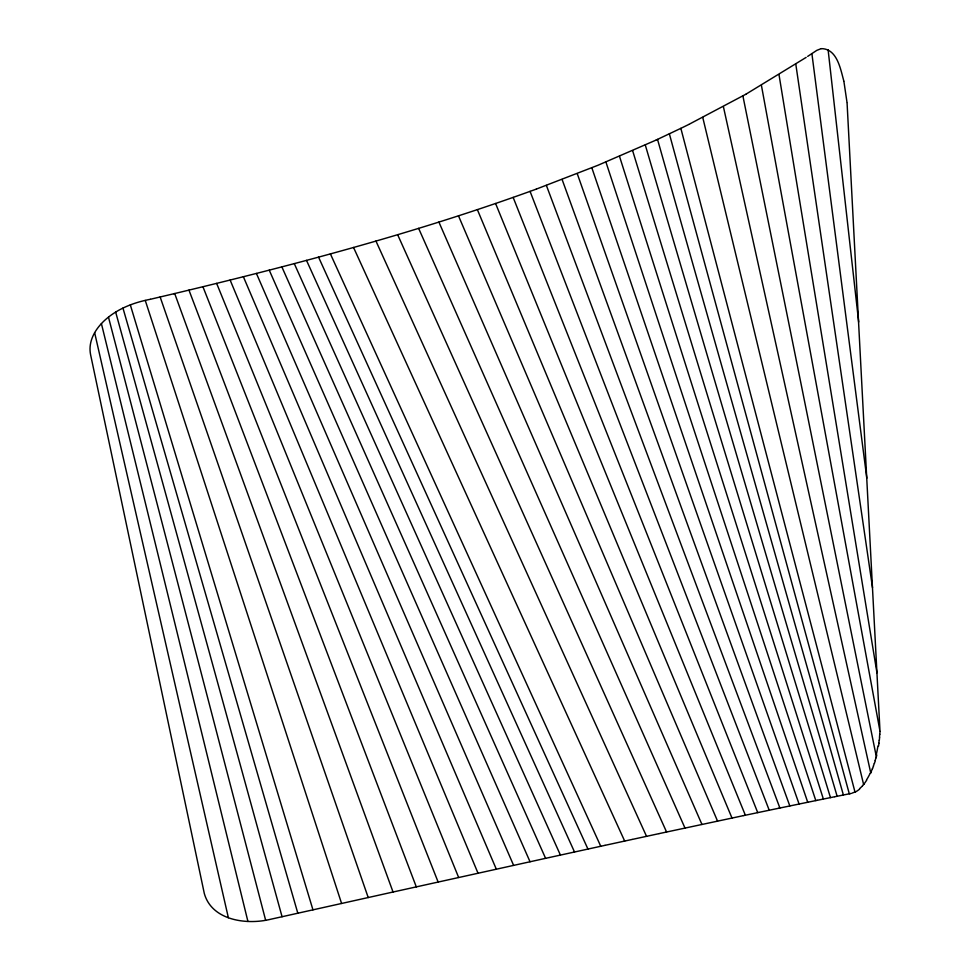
<?xml version="1.0" encoding="UTF-8"?>
<svg xmlns="http://www.w3.org/2000/svg" width="970" height="970" viewBox="0 0 970 970"><rect width="100%" height="100%" fill="white"/><g stroke="black" fill="none" stroke-linecap="round" stroke-linejoin="round"><path stroke-width="1.45" d="M879.984 731.392L879.838 734.314M879.62 737.273L879.329 740.243M878.965 743.202L878.529 746.148M876.795 754.963L876.08 757.812M876.346 756.77L742.899 95.909M875.279 760.65L874.431 763.402M873.497 766.094L872.503 768.713M871.448 771.235L870.466 773.369M870.72 772.847L723.39 106.615M265.647 920.275L108.47 317.129C96.891 326.235 87.615 339.888 90.586 354.668L204.306 893.479C211.848 920.566 246.792 925.089 270.254 919.354L391.055 892.461M866.634 780.28L865.288 782.244A53.035 26.748 -83.7 0 1 863.918 784.124M863.906 784.075L862.56 785.7M859.565 788.683L861.045 787.301A53.023 26.663 -83.5 0 0 862.5 785.833M108.604 317.02C120.656 307.49 135.46 302.155 150.411 299.269M807.683 56.381L816.849 50.331L821.093 48.694M806.155 57.388L746.003 94.151M745.809 94.26L688.942 124.366M854.958 791.908L680.855 128.343L688.7 124.499M854.618 792.09L852.157 793.12M680.782 128.367L656.181 140.019M655.841 140.177L597.859 165.312L536.434 189.053M536.374 189.077C418.034 232.182 296.092 264.531 173.691 293.777M851.139 793.411L850.338 793.605M173.46 293.837L150.677 299.209M391.274 892.412L549.238 857.528M549.444 857.492L604.94 845.355M605.147 845.306L632.173 839.438M632.464 839.377L658.885 833.666M743.165 815.685L659.079 833.618M758.685 812.436L743.481 815.624M759.001 812.363L778.486 808.301M778.68 808.265L798.48 804.166M798.686 804.118L817.201 800.311M817.492 800.25L834.491 796.794M834.818 796.734L842.603 795.157M850.169 793.63L842.857 795.109M821.457 48.633C837.159 48.791 840.529 69.088 843.815 81.019M353.541 247.459L624.68 841.063M330.394 253.897L600.757 846.264M318.548 257.135L587.941 849.065M375.948 241.057L646.541 836.334M306.508 260.372L574.519 851.999M397.639 234.691L666.572 832.005M294.286 263.622L560.417 855.079M281.858 266.883L545.601 858.329M418.628 228.362L684.99 828.053M269.248 270.157L530.032 861.748M438.901 222.081L701.94 824.427M256.419 273.443L513.615 865.361M458.483 215.837L717.557 821.105M243.385 276.753L496.313 869.168M477.373 209.641L731.998 818.049M230.132 280.063L478.016 873.206M495.585 203.494L745.36 815.224M216.649 283.398L458.652 877.486M513.154 197.407L757.728 812.63M202.936 286.756L438.125 882.033M530.069 191.369L769.222 810.229M188.956 290.139L416.3 886.859M546.377 185.391L779.892 808.01M562.091 179.462L789.822 805.949M174.697 293.546L393.044 892.024M577.235 173.594L799.086 804.033M160.147 296.99L368.212 897.541M591.833 167.774L807.719 802.251M605.91 162.002L815.806 800.602M145.27 300.47L341.586 903.458M619.49 156.279L823.372 799.05M632.61 150.605L830.465 797.607M130.32 304.883L312.958 909.836M645.28 144.979L837.134 796.261M122.96 308.084L297.814 913.206M657.527 139.401L843.391 795M115.672 312.097L282.064 916.723M669.373 133.848L849.296 793.812M101.413 323.616L247.908 921.415M702.753 117.431L863.603 784.463M94.648 332.722L228.362 917.693M843.888 81.347L847.016 102.48M761.401 85.263L879.996 731.259L847.089 103.184M779.007 74.678L876.953 672.816M795.8 64.129L872.515 587.638M811.89 53.605L866.816 478.174M828.113 49.797L858.68 322.004M879.705 734.363A52.186 20.54 -81.6 0 1 879.487 737.297M879.184 740.243A52.331 21.316 -81.4 0 1 878.82 743.19M877.935 746.039A52.356 22.092 -81.4 0 1 876.262 754.624M875.934 757.74A52.938 24.044 -81.7 0 1 875.146 760.529M874.322 763.293A52.598 24.723 -82.1 0 1 873.4 765.973M872.418 768.579A52.234 25.232 -82.5 0 1 871.363 771.089M870.138 773.345A53.447 26.469 -83.1 0 1 866.501 779.941M859.626 789.083A52.974 26.432 -83.1 0 1 855.006 792.175"/></g></svg>
